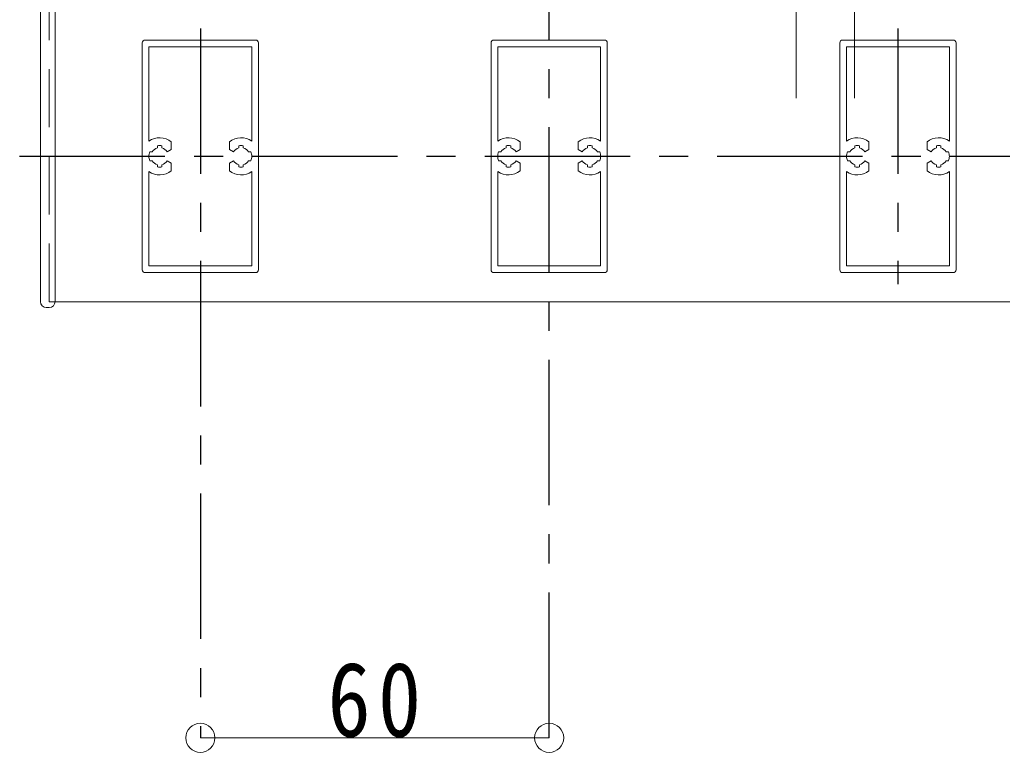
# Model space of a CAD drawing. Units: millimetres at full size, sheet at 1:5; details may follow other scales. Extents: x -1050 to 1050, y -742 to 742.
# Drawn here: x -243.1 to -74, y -414.3 to -288.3 of the extents above; entities that cross this region are included whole.
import ezdxf

# ---------------------------------------------------------------- set-up
doc = ezdxf.new("R2010")
doc.units = ezdxf.units.MM
doc.header["$LTSCALE"] = 5
doc.linetypes.add('CHAIN1', pattern=[8, 5, -1, 1, -1])
doc.linetypes.add('DASHED2', pattern=[3, 2, -1])
doc.layers.add('0-0_通り芯', color=7, linetype='CHAIN1')
for name, color, linetype, lineweight in [('0-3_寸法', 54, 'Continuous', 20), ('0-4_手摺部材', 92, 'Continuous', 20), ('0-5_手すり子', 12, 'Continuous', 20)]:
    doc.layers.add(name, color=color, linetype=linetype, lineweight=lineweight)
doc.styles.add('ＭＳ ゴシック', font='')
doc.styles.get('ＭＳ ゴシック').set_extended_font_data('MS Gothic')

# ---------------------------------------------------------------- blocks, each defined once
blk = doc.blocks.new('dimension_origin')
at = {"color": 0, "linetype": 'Continuous', "lineweight": -2}
blk.add_circle((0, 0), 1.25, dxfattribs=at)

msp = doc.modelspace()

# ---------------------------------------------------------------- linework, layer by layer
at = {"layer": '0-0_通り芯'}
for p, q in [((-151.98, -411.793), (-151.98, -49.936)), ((-211.98, -289.793), (-211.98, -411.793)), ((-91.98, -289.793), (-91.98, -333.793)), ((-243.068, -311.793), (889.731, -311.793))]:
    msp.add_line(p, q, dxfattribs=at)
at = {"layer": '0-3_寸法'}
msp.add_line((-151.98, -411.793), (-211.98, -411.793), dxfattribs=at)
at = {"layer": '0-4_手摺部材', "linetype": 'CHAIN1'}
for p, q in [((-109.48, -277.159), (-109.48, -301.791)), ((-99.48, -277.159), (-99.48, -301.791))]:
    msp.add_line(p, q, dxfattribs=at)
at = {"layer": '0-4_手摺部材'}
for p, q in [((-239.48, -336.793), (-239.48, -281.793)), ((-236.98, -281.793), (-236.98, -336.793)), ((-237.98, -337.793), (-238.48, -337.793)), ((-236.98, -336.793), (98.02, -336.793))]:
    msp.add_line(p, q, dxfattribs=at)
at = {"layer": '0-4_手摺部材', "linetype": 'DASHED2'}
msp.add_line((-236.98, -336.793), (-237.98, -336.793), dxfattribs=at)
msp.add_lwpolyline([(-236.98, -281.793), (-237.98, -281.793), (-237.98, -336.793)], dxfattribs=at)
at = {"layer": '0-4_手摺部材'}
for centre, start, end in [((-238.48, -336.793), 180, 270), ((-237.98, -336.793), 270, 0)]:
    msp.add_arc(centre, 1, start, end, dxfattribs=at)
at = {"layer": '0-5_手すり子'}
for p, q in [((-221.98, -311.793), (-221.98, -292.293)), ((-221.48, -291.793), (-211.98, -291.793)), ((-202.48, -291.793), (-211.98, -291.793)), ((-201.98, -311.793), (-201.98, -292.293)), ((-161.98, -311.793), (-161.98, -292.293)), ((-161.48, -291.793), (-151.98, -291.793)), ((-142.48, -291.793), (-151.98, -291.793)), ((-141.98, -311.793), (-141.98, -292.293)), ((-101.98, -311.793), (-101.98, -292.293)), ((-101.48, -291.793), (-91.98, -291.793)), ((-82.48, -291.793), (-91.98, -291.793)), ((-81.98, -311.793), (-81.98, -292.293)), ((-220.83, -292.943), (-211.98, -292.943)), ((-220.83, -309.182), (-220.83, -292.943)), ((-203.13, -292.943), (-211.98, -292.943)), ((-203.13, -309.182), (-203.13, -292.943)), ((-160.83, -292.943), (-151.98, -292.943)), ((-160.83, -309.182), (-160.83, -292.943)), ((-143.13, -292.943), (-151.98, -292.943)), ((-143.13, -309.182), (-143.13, -292.943)), ((-100.83, -292.943), (-91.98, -292.943)), ((-100.83, -309.182), (-100.83, -292.943)), ((-83.13, -292.943), (-91.98, -292.943)), ((-83.13, -309.182), (-83.13, -292.943)), ((-216.98, -310.638), (-216.98, -309.295)), ((-206.98, -310.638), (-206.98, -309.295)), ((-156.98, -310.638), (-156.98, -309.295)), ((-146.98, -310.638), (-146.98, -309.295)), ((-96.98, -310.638), (-96.98, -309.295)), ((-86.98, -310.638), (-86.98, -309.295)), ((-220.671, -311.043), (-220.279, -311.043)), ((-219.368, -310.344), (-219.368, -309.984)), ((-218.592, -310.344), (-218.592, -309.984)), ((-216.98, -310.638), (-217.681, -311.043)), ((-206.98, -310.638), (-206.279, -311.043)), ((-205.368, -310.344), (-205.368, -309.984)), ((-204.592, -310.344), (-204.592, -309.984)), ((-203.289, -311.043), (-203.681, -311.043)), ((-160.671, -311.043), (-160.279, -311.043)), ((-159.368, -310.344), (-159.368, -309.984)), ((-158.592, -310.344), (-158.592, -309.984)), ((-156.98, -310.638), (-157.681, -311.043)), ((-146.98, -310.638), (-146.279, -311.043)), ((-145.368, -310.344), (-145.368, -309.984)), ((-144.592, -310.344), (-144.592, -309.984)), ((-143.289, -311.043), (-143.681, -311.043)), ((-100.671, -311.043), (-100.279, -311.043)), ((-99.368, -310.344), (-99.368, -309.984)), ((-98.592, -310.344), (-98.592, -309.984)), ((-96.98, -310.638), (-97.681, -311.043)), ((-86.98, -310.638), (-86.279, -311.043)), ((-85.368, -310.344), (-85.368, -309.984)), ((-84.592, -310.344), (-84.592, -309.984)), ((-83.289, -311.043), (-83.681, -311.043)), ((-221.98, -311.793), (-221.98, -331.293)), ((-220.671, -312.543), (-220.279, -312.543)), ((-216.98, -312.948), (-217.681, -312.543)), ((-206.98, -312.948), (-206.279, -312.543)), ((-203.289, -312.543), (-203.681, -312.543)), ((-201.98, -311.793), (-201.98, -331.293)), ((-161.98, -311.793), (-161.98, -331.293)), ((-160.671, -312.543), (-160.279, -312.543)), ((-156.98, -312.948), (-157.681, -312.543)), ((-146.98, -312.948), (-146.279, -312.543)), ((-143.289, -312.543), (-143.681, -312.543)), ((-141.98, -311.793), (-141.98, -331.293)), ((-101.98, -311.793), (-101.98, -331.293)), ((-100.671, -312.543), (-100.279, -312.543)), ((-96.98, -312.948), (-97.681, -312.543)), ((-86.98, -312.948), (-86.279, -312.543)), ((-83.289, -312.543), (-83.681, -312.543)), ((-81.98, -311.793), (-81.98, -331.293)), ((-220.83, -314.404), (-220.83, -330.643)), ((-219.368, -313.242), (-219.368, -313.602)), ((-218.592, -313.242), (-218.592, -313.602)), ((-216.98, -312.948), (-216.98, -314.291)), ((-206.98, -312.948), (-206.98, -314.291)), ((-205.368, -313.242), (-205.368, -313.602)), ((-204.592, -313.242), (-204.592, -313.602)), ((-203.13, -314.404), (-203.13, -330.643)), ((-160.83, -314.404), (-160.83, -330.643)), ((-159.368, -313.242), (-159.368, -313.602)), ((-158.592, -313.242), (-158.592, -313.602)), ((-156.98, -312.948), (-156.98, -314.291)), ((-146.98, -312.948), (-146.98, -314.291)), ((-145.368, -313.242), (-145.368, -313.602)), ((-144.592, -313.242), (-144.592, -313.602)), ((-143.13, -314.404), (-143.13, -330.643)), ((-100.83, -314.404), (-100.83, -330.643)), ((-99.368, -313.242), (-99.368, -313.602)), ((-98.592, -313.242), (-98.592, -313.602)), ((-96.98, -312.948), (-96.98, -314.291)), ((-86.98, -312.948), (-86.98, -314.291)), ((-85.368, -313.242), (-85.368, -313.602)), ((-84.592, -313.242), (-84.592, -313.602)), ((-83.13, -314.404), (-83.13, -330.643)), ((-220.83, -330.643), (-211.98, -330.643)), ((-203.13, -330.643), (-211.98, -330.643)), ((-160.83, -330.643), (-151.98, -330.643)), ((-143.13, -330.643), (-151.98, -330.643)), ((-100.83, -330.643), (-91.98, -330.643)), ((-83.13, -330.643), (-91.98, -330.643)), ((-221.48, -331.793), (-211.98, -331.793)), ((-202.48, -331.793), (-211.98, -331.793)), ((-161.48, -331.793), (-151.98, -331.793)), ((-142.48, -331.793), (-151.98, -331.793)), ((-101.48, -331.793), (-91.98, -331.793)), ((-82.48, -331.793), (-91.98, -331.793))]:
    msp.add_line(p, q, dxfattribs=at)
for centre, radius, start, end in [((-221.48, -292.293), 0.5, 90, 180), ((-202.48, -292.293), 0.5, 0, 90), ((-161.48, -292.293), 0.5, 90, 180), ((-142.48, -292.293), 0.5, 0, 90), ((-101.48, -292.293), 0.5, 90, 180), ((-82.48, -292.293), 0.5, 0, 90), ((-218.98, -311.793), 3.2, 51.31781, 125.31877), ((-204.98, -311.793), 3.2, 54.68123, 128.68219), ((-158.98, -311.793), 3.2, 51.31781, 125.31877), ((-144.98, -311.793), 3.2, 54.68123, 128.68219), ((-98.98, -311.793), 3.2, 51.31781, 125.31877), ((-84.98, -311.793), 3.2, 54.68123, 128.68219), ((-218.98, -311.793), 1.85, 156.08345, 180), ((-218.98, -311.793), 1.5, 104.99993, 149.99998), ((-218.98, -311.793), 1.85, 77.88619, 102.1137), ((-218.98, -311.793), 1.5, 29.99998, 74.99992), ((-204.98, -311.793), 1.5, 105.00008, 150.00002), ((-204.98, -311.793), 1.85, 77.8863, 102.11381), ((-204.98, -311.793), 1.5, 30.00002, 75.00007), ((-204.98, -311.793), 1.85, 0, 23.91655), ((-158.98, -311.793), 1.85, 156.08345, 180), ((-158.98, -311.793), 1.5, 104.99993, 149.99998), ((-158.98, -311.793), 1.85, 77.88619, 102.1137), ((-158.98, -311.793), 1.5, 29.99998, 74.99992), ((-144.98, -311.793), 1.5, 105.00008, 150.00002), ((-144.98, -311.793), 1.85, 77.8863, 102.11381), ((-144.98, -311.793), 1.5, 30.00002, 75.00007), ((-144.98, -311.793), 1.85, 0, 23.91655), ((-98.98, -311.793), 1.85, 156.08345, 180), ((-98.98, -311.793), 1.5, 104.99993, 149.99998), ((-98.98, -311.793), 1.85, 77.88619, 102.1137), ((-98.98, -311.793), 1.5, 29.99998, 74.99992), ((-84.98, -311.793), 1.5, 105.00008, 150.00002), ((-84.98, -311.793), 1.85, 77.8863, 102.11381), ((-84.98, -311.793), 1.5, 30.00002, 75.00007), ((-84.98, -311.793), 1.85, 0, 23.91655), ((-218.98, -311.793), 1.85, 180, 203.91655), ((-218.98, -311.793), 1.5, 210.00002, 255.00007), ((-218.98, -311.793), 1.5, 285.00008, 330.00002), ((-204.98, -311.793), 1.5, 209.99998, 254.99992), ((-204.98, -311.793), 1.5, 284.99993, 329.99998), ((-204.98, -311.793), 1.85, 336.08345, 360), ((-158.98, -311.793), 1.85, 180, 203.91655), ((-158.98, -311.793), 1.5, 210.00002, 255.00007), ((-158.98, -311.793), 1.5, 285.00008, 330.00002), ((-144.98, -311.793), 1.5, 209.99998, 254.99992), ((-144.98, -311.793), 1.5, 284.99993, 329.99998), ((-144.98, -311.793), 1.85, 336.08345, 360), ((-98.98, -311.793), 1.85, 180, 203.91655), ((-98.98, -311.793), 1.5, 210.00002, 255.00007), ((-98.98, -311.793), 1.5, 285.00008, 330.00002), ((-84.98, -311.793), 1.5, 209.99998, 254.99992), ((-84.98, -311.793), 1.5, 284.99993, 329.99998), ((-84.98, -311.793), 1.85, 336.08345, 360), ((-218.98, -311.793), 3.2, 234.68123, 308.68219), ((-218.98, -311.793), 1.85, 257.8863, 282.11381), ((-204.98, -311.793), 3.2, 231.31781, 305.31877), ((-204.98, -311.793), 1.85, 257.88619, 282.1137), ((-158.98, -311.793), 3.2, 234.68123, 308.68219), ((-158.98, -311.793), 1.85, 257.8863, 282.11381), ((-144.98, -311.793), 3.2, 231.31781, 305.31877), ((-144.98, -311.793), 1.85, 257.88619, 282.1137), ((-98.98, -311.793), 3.2, 234.68123, 308.68219), ((-98.98, -311.793), 1.85, 257.8863, 282.11381), ((-84.98, -311.793), 3.2, 231.31781, 305.31877), ((-84.98, -311.793), 1.85, 257.88619, 282.1137), ((-221.48, -331.293), 0.5, 180, 270), ((-202.48, -331.293), 0.5, 270, 360), ((-161.48, -331.293), 0.5, 180, 270), ((-142.48, -331.293), 0.5, 270, 360), ((-101.48, -331.293), 0.5, 180, 270), ((-82.48, -331.293), 0.5, 270, 360)]:
    msp.add_arc(centre, radius, start, end, dxfattribs=at)

# ---------------------------------------------------------------- block references
at = {"layer": '0-3_寸法', "xscale": 2, "yscale": 2, "rotation": 180}
msp.add_blockref('dimension_origin', (-211.98, -411.793), dxfattribs=at)
at = {"layer": '0-3_寸法', "xscale": 2, "yscale": 2}
msp.add_blockref('dimension_origin', (-151.98, -411.793), dxfattribs=at)

# ---------------------------------------------------------------- texts
at = {"layer": '0-3_寸法', "insert": (-190.105, -411.793), "char_height": 12.83, "attachment_point": 7, "style": 'ＭＳ ゴシック'}
msp.add_mtext('\\T1.17;\\W0.85;60', dxfattribs=at)

doc.saveas('drawing.dxf')
